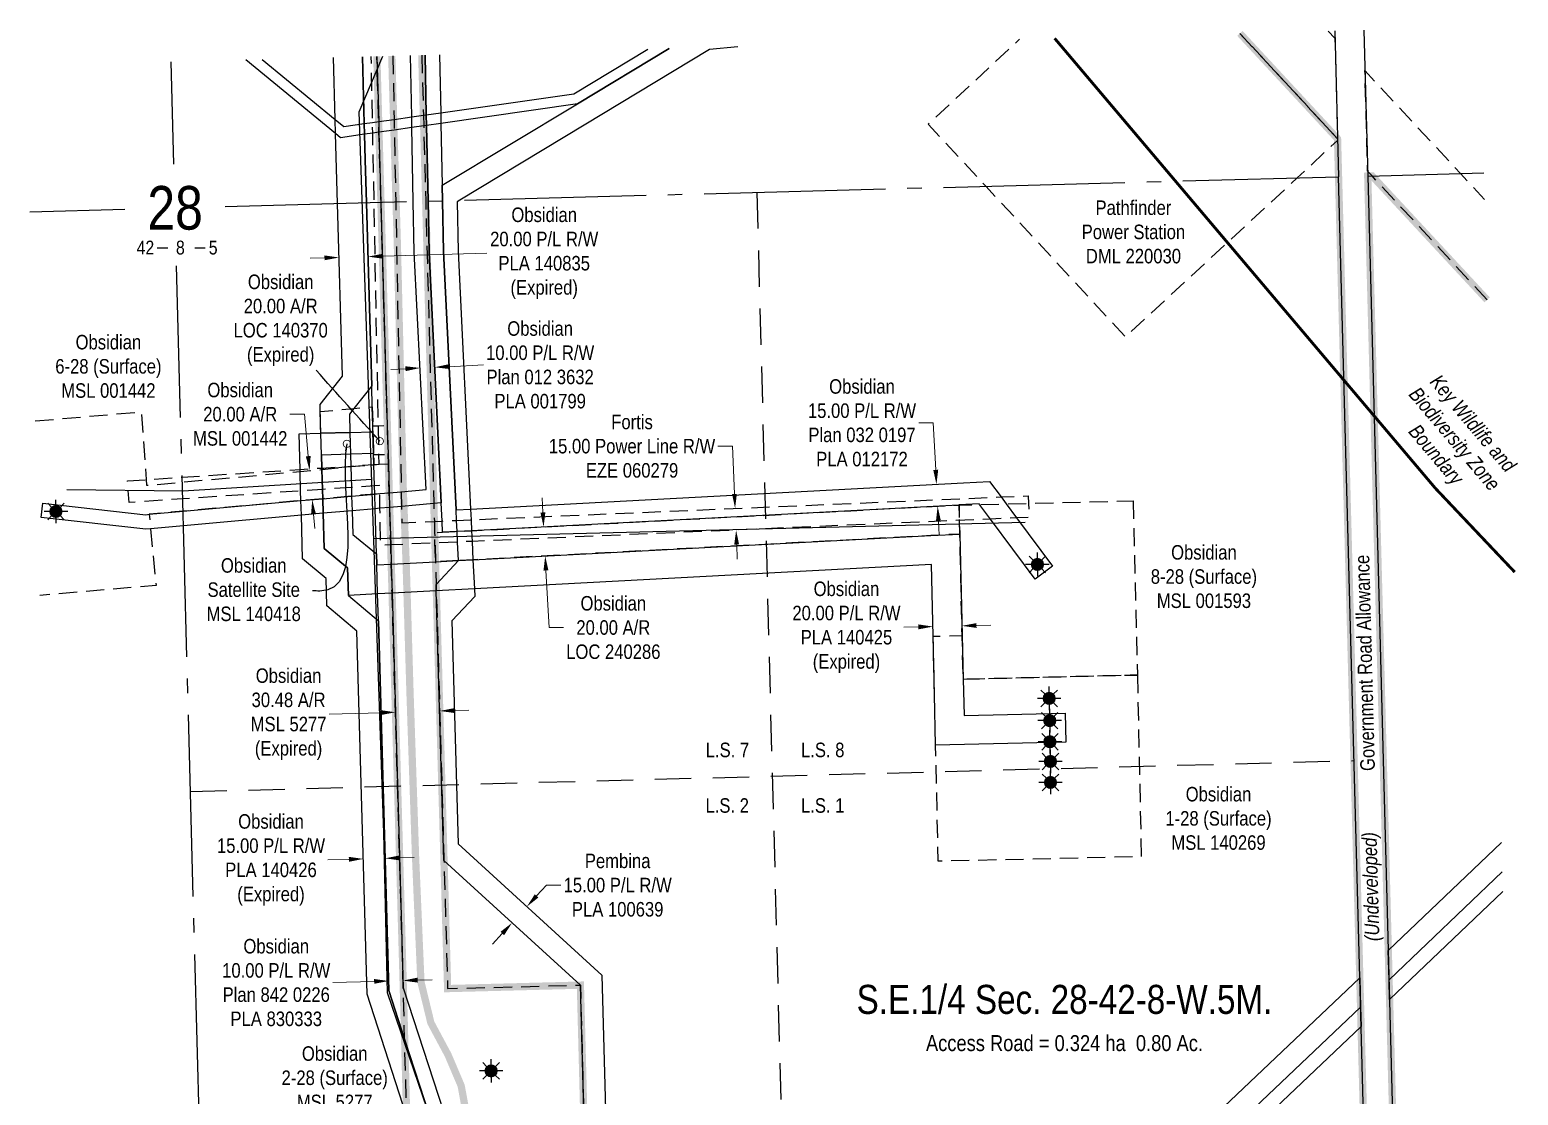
# Model space of a CAD drawing. Extents: x 628917 to 632031, y 5832159 to 5834819.
# Drawn here: x 628917 to 629943, y 5834085 to 5834819 of the extents above; entities that cross this region are included whole.
import ezdxf
from ezdxf.enums import TextEntityAlignment as Align

# ---------------------------------------------------------------- set-up
doc = ezdxf.new("R2010")
doc.units = 0
doc.header["$LTSCALE"] = 5
doc.header["$PDMODE"] = 34
doc.header["$PDSIZE"] = 0.03
for name, pattern in [('CENTERLINEX3', [5, 2.5, -1, 0.5, -1]), ('DASHDOT2', [12.7, 6.35, -3.175, 0, -3.175]), ('foc-ACCESSROAD', [3.75, 2.5, -1.25]), ('foc-FLOWLINE', [3.75, 2.5, -1.25]), ('foc-LSD', [8, 5, -3]), ('foc-QUARTERLINE', [33, 25, -3, 2, -3])]:
    doc.linetypes.add(name, pattern=pattern)
doc.layers.get('Defpoints').update_dxf_attribs({"color": 9})
for name, color, linetype in [('10', 1, 'Continuous'), ('9', 3, 'Continuous'), ('AS-POWER', 104, 'foc-POWER'), ('AS-ROADS', 254, 'Continuous'), ('AS-WILDLIFE', 131, 'DASHDOT2'), ('C-AR', 13, 'foc-ACCESSROAD'), ('C-RW', 13, 'Continuous'), ('C-SYMBOL', 7, 'Continuous'), ('C-WS', 13, 'foc-ACCESSROAD'), ('C-WS-S', 8, 'Continuous'), ('F-EZE', 190, 'foc-FLOWLINE'), ('F-RW', 190, 'Continuous'), ('F-WS', 190, 'foc-ACCESSROAD'), ('L-AREAREQUIRED', 7, 'Continuous'), ('L-QSEC', 8, 'foc-QUARTERLINE'), ('L-ROAD-T', 7, 'Continuous'), ('L-SEC', 7, 'Continuous'), ('L-SECLBL', 7, 'Continuous'), ('L-SECTION-LSD', 7, 'foc-LSD')]:
    doc.layers.add(name, color=color, linetype=linetype)
doc.layers.add('AS-TRAPPER BOUNDARY', color=7, linetype='CENTERLINEX3', true_color=0xb85c00, transparency=0.6)
for name, color, linetype, lineweight in [('C-AR-T', 13, 'Continuous', 9), ('C-RW-T', 13, 'Continuous', 9), ('C-WS-T', 13, 'Continuous', 9), ('F-EZE-T', 190, 'Continuous', 9), ('F-RW-T', 190, 'Continuous', 9), ('F-WS-T', 190, 'Continuous', 9), ('T-TEXT', 48, 'Continuous', 18)]:
    doc.layers.add(name, color=color, linetype=linetype, lineweight=lineweight)
doc.styles.add('100L', font='ARIALN.TTF', dxfattribs={"height": 11})
doc.styles.add('175L', font='ARIALN.TTF', dxfattribs={"height": 20})
doc.styles.add('240', font='ARIALN.TTF', dxfattribs={"height": 30})
doc.styles.add('80CG', font='ARIALN.TTF', dxfattribs={"height": 10})
doc.styles.add('80L', font='ARIALN.TTF', dxfattribs={"height": 10})
doc.styles.add('80LS', font='ARIALNI.TTF', dxfattribs={"height": 10})
doc.styles.add('foc-LtypeFont', font='ARIALN.TTF', dxfattribs={"height": 7.35})
doc.styles.add('SIMPLEX', font='ARIALN.TTF')
doc.linetypes.add('foc-POWER', pattern='A,6,-1,["P",foc-LtypeFont,S=0.2,R=0,X=-0.625,Y=-0.75],-1.24,4', length=12.24)
doc.dimstyles.new('Compass 5 000', dxfattribs={"dimscale": 5, "dimtxt": 9, "dimasz": 2, "dimexe": 0.2, "dimexo": 0.0625, "dimgap": 0.5, "dimtad": 0, "dimtih": 1, "dimtoh": 1, "dimzin": 0, "dimdsep": 46, "dimtxsty": '80CG', "dimcen": 0.1, "dimse1": 1, "dimse2": 1, "dimclrd": 256, "dimclrt": 256, "dimaunit": 1, "dimadec": 4, "dimazin": 0, "dimtfac": 0.06, "dimtofl": 0, "dimtmove": 0, "dimatfit": 1, "dimfxl": 0.2, "dimtolj": 1, "dimtzin": 0, "dimlwd": -1, "dimarcsym": 0})

# ---------------------------------------------------------------- blocks, each defined once
blk = doc.blocks.new('L-SECLBL')
at = {"layer": '9', "color": 7}
for p, q in [((-5.1, -27.8), (-12.3, -27.8)), ((20.7, -27.8), (13.5, -27.8))]:
    blk.add_line(p, q, dxfattribs=at)
at = {"layer": '10', "color": 2, "style": 'SIMPLEX'}
blk.add_attdef('SEC', text='', height=30, dxfattribs=at).set_placement((0, 0), align=Align.MIDDLE)
at = {"layer": '10', "color": 5, "style": '80L'}
blk.add_attdef('TWP', text='', height=9.5, dxfattribs=at).set_placement((-14.4, -27.4), align=Align.MIDDLE_RIGHT)
blk.add_attdef('RGE', text='', height=9.5, dxfattribs=at).set_placement((3.6, -27.4), align=Align.MIDDLE_CENTER)
blk.add_attdef('MER', text='', height=9.5, dxfattribs=at).set_placement((23.2, -27.4), align=Align.MIDDLE_LEFT)
blk = doc.blocks.new('*D54')
at = {"layer": 'Defpoints', "color": 0, "transparency": 16777216}
for p in [(629370.8, 5834487.8), (629403.2, 5834489.2), (629371.4, 5834472.9)]:
    blk.add_point(p, dxfattribs=at)
at = {"layer": 'F-EZE-T', "transparency": 16777216}
for p, q in [((629401.4, 5834532), (629391.4, 5834532)), ((629402.8, 5834499.2), (629401.4, 5834532)), ((629404.3, 5834464.3), (629404.7, 5834454.3))]:
    blk.add_line(p, q, dxfattribs=at)
for points in [[(629404.4, 5834499.2), (629401.1, 5834499.1), (629403.2, 5834489.2)], [(629405.9, 5834464.4), (629402.6, 5834464.2), (629403.9, 5834474.3)]]:
    blk.add_solid(points, dxfattribs=at)
at = {"layer": 'F-EZE-T', "transparency": 16777216, "insert": (629332.2, 5834532), "char_height": 10, "attachment_point": 5, "style": '80CG'}
blk.add_mtext('\\A1;Fortis\\P15.00 Power Line R/W\\PEZE 060279', dxfattribs=at)
blk = doc.blocks.new('*D55')
at = {"layer": 'C-AR-T', "transparency": 16777216}
for p, q in [((629270.8, 5834486.4), (629270.3, 5834496.4)), ((629272.9, 5834446.4), (629275, 5834407.1)), ((629275, 5834407.1), (629285, 5834407.1))]:
    blk.add_line(p, q, dxfattribs=at)
for points in [[(629272.5, 5834486.5), (629269.1, 5834486.3), (629271.3, 5834476.4)], [(629274.6, 5834446.5), (629271.2, 5834446.4), (629272.4, 5834456.4)]]:
    blk.add_solid(points, dxfattribs=at)
at = {"layer": 'Defpoints', "color": 0, "transparency": 16777216}
for p in [(629333.5, 5834479.7), (629272.4, 5834456.4), (629334.6, 5834459.7)]:
    blk.add_point(p, dxfattribs=at)
at = {"layer": 'C-AR-T', "transparency": 16777216, "insert": (629319.3, 5834407.1), "char_height": 10, "attachment_point": 5, "style": '80CG'}
blk.add_mtext('\\A1;Obsidian\\P20.00 A/R\\PLOC 240286', dxfattribs=at)
blk = doc.blocks.new('*D60')
at = {"layer": 'C-AR-T', "transparency": 16777216}
for p, q in [((629159.3, 5834348.5), (629123.6, 5834347.5)), ((629209.7, 5834350), (629219.7, 5834350.3))]:
    blk.add_line(p, q, dxfattribs=at)
for points in [[(629209.7, 5834351.6), (629209.8, 5834348.3), (629199.7, 5834349.7)], [(629159.2, 5834350.2), (629159.3, 5834346.9), (629169.2, 5834348.8)]]:
    blk.add_solid(points, dxfattribs=at)
at = {"layer": 'Defpoints', "color": 0, "transparency": 16777216}
for p in [(629169.2, 5834348.8), (629169.3, 5834347), (629199.8, 5834347.8)]:
    blk.add_point(p, dxfattribs=at)
at = {"layer": 'C-AR-T', "transparency": 16777216, "insert": (629095.6, 5834347.5), "char_height": 10, "attachment_point": 5, "style": '80CG'}
blk.add_mtext('\\A1;Obsidian\\P30.48 A/R\\PMSL 5277\\P(Expired)', dxfattribs=at)
blk = doc.blocks.new('*D61')
at = {"layer": 'C-AR-T', "transparency": 16777216}
for p, q in [((629106.5, 5834554), (629096.5, 5834554)), ((629109.2, 5834525.2), (629106.5, 5834554)), ((629112.8, 5834485.3), (629113.7, 5834475.3))]:
    blk.add_line(p, q, dxfattribs=at)
for points in [[(629110.8, 5834525.3), (629107.5, 5834525), (629110.1, 5834515.2)], [(629114.4, 5834485.4), (629111.1, 5834485.1), (629111.9, 5834495.3)]]:
    blk.add_solid(points, dxfattribs=at)
at = {"layer": 'Defpoints', "color": 0, "transparency": 16777216}
for p in [(629110.1, 5834515.2), (629074, 5834512), (629075.9, 5834492)]:
    blk.add_point(p, dxfattribs=at)
at = {"layer": 'C-AR-T', "transparency": 16777216, "insert": (629062.3, 5834554), "char_height": 10, "attachment_point": 5, "style": '80CG'}
blk.add_mtext('\\A1;Obsidian\\P20.00 A/R\\PMSL 001442', dxfattribs=at)
blk = doc.blocks.new('*D62')
at = {"layer": 'C-RW-T', "transparency": 16777216}
for p, q in [((629206.2, 5834586.8), (629229.8, 5834588)), ((629176.1, 5834585.4), (629166.1, 5834584.9))]:
    blk.add_line(p, q, dxfattribs=at)
for points in [[(629176, 5834587.1), (629176.2, 5834583.7), (629186.1, 5834585.9)], [(629206.1, 5834588.5), (629206.3, 5834585.2), (629196.2, 5834586.4)]]:
    blk.add_solid(points, dxfattribs=at)
at = {"layer": 'Defpoints', "color": 0, "transparency": 16777216}
for p in [(629183.4, 5834640.5), (629193.6, 5834641), (629196.2, 5834586.4)]:
    blk.add_point(p, dxfattribs=at)
at = {"layer": 'C-RW-T', "transparency": 16777216, "insert": (629268.9, 5834588), "char_height": 10, "attachment_point": 5, "style": '80CG'}
blk.add_mtext('\\A1;Obsidian\\P10.00 P/L R/W\\PPlan 012 3632\\PPLA 001799', dxfattribs=at)
blk = doc.blocks.new('*D63')
at = {"layer": 'C-RW-T', "transparency": 16777216}
for p, q in [((629539.7, 5834548.1), (629529.7, 5834548.1)), ((629541.4, 5834515.7), (629539.7, 5834548.1)), ((629543.3, 5834480.8), (629543.8, 5834470.8))]:
    blk.add_line(p, q, dxfattribs=at)
for points in [[(629543.1, 5834515.8), (629539.7, 5834515.6), (629541.9, 5834505.7)], [(629544.9, 5834480.9), (629541.6, 5834480.7), (629542.7, 5834490.8)]]:
    blk.add_solid(points, dxfattribs=at)
at = {"layer": 'Defpoints', "color": 0, "transparency": 16777216}
for p in [(629541.9, 5834505.7), (629508.5, 5834503.9), (629509.3, 5834489)]:
    blk.add_point(p, dxfattribs=at)
at = {"layer": 'C-RW-T', "transparency": 16777216, "insert": (629490.6, 5834548.1), "char_height": 10, "attachment_point": 5, "style": '80CG'}
blk.add_mtext('\\A1;Obsidian\\P15.00 P/L R/W\\PPlan 032 0197\\PPLA 012172', dxfattribs=at)
blk = doc.blocks.new('*D70')
at = {"layer": 'C-RW-T', "transparency": 16777216}
for p, q in [((629529.5, 5834407.6), (629519.5, 5834407.3)), ((629569.4, 5834408.6), (629579.4, 5834408.8))]:
    blk.add_line(p, q, dxfattribs=at)
for points in [[(629529.4, 5834409.3), (629529.5, 5834405.9), (629539.5, 5834407.8)], [(629569.4, 5834410.2), (629569.5, 5834406.9), (629559.4, 5834408.3)]]:
    blk.add_solid(points, dxfattribs=at)
at = {"layer": 'Defpoints', "color": 0, "transparency": 16777216}
for p in [(629559.1, 5834422.3), (629539.1, 5834421.8), (629539.5, 5834407.8)]:
    blk.add_point(p, dxfattribs=at)
at = {"layer": 'C-RW-T', "transparency": 16777216, "insert": (629479.9, 5834407.3), "char_height": 10, "attachment_point": 5, "style": '80CG'}
blk.add_mtext('\\A1;Obsidian\\P20.00 P/L R/W\\PPLA 140425\\P(Expired)', dxfattribs=at)
blk = doc.blocks.new('*D72')
at = {"layer": 'C-RW-T', "transparency": 16777216}
for p, q in [((629172.1, 5834248.5), (629182.1, 5834248.8)), ((629137.1, 5834247.5), (629122.6, 5834247.1))]:
    blk.add_line(p, q, dxfattribs=at)
for points in [[(629137.1, 5834249.2), (629137.2, 5834245.8), (629147.1, 5834247.8)], [(629172.1, 5834250.2), (629172.2, 5834246.8), (629162.1, 5834248.2)]]:
    blk.add_solid(points, dxfattribs=at)
at = {"layer": 'Defpoints', "color": 0, "transparency": 16777216}
for p in [(629147.1, 5834247.8), (629147.4, 5834235.8), (629162.5, 5834236.2)]:
    blk.add_point(p, dxfattribs=at)
at = {"layer": 'C-RW-T', "transparency": 16777216, "insert": (629083.5, 5834247.1), "char_height": 10, "attachment_point": 5, "style": '80CG'}
blk.add_mtext('\\A1;Obsidian\\P15.00 P/L R/W\\PPLA 140426\\P(Expired)', dxfattribs=at)
blk = doc.blocks.new('*D75')
at = {"layer": 'C-RW-T', "transparency": 16777216}
for p, q in [((629120.4, 5834661.7), (629110.4, 5834661.5)), ((629160.3, 5834662.9), (629232.1, 5834664.9))]:
    blk.add_line(p, q, dxfattribs=at)
for points in [[(629120.3, 5834663.4), (629120.4, 5834660.1), (629130.4, 5834662)], [(629160.3, 5834664.5), (629160.4, 5834661.2), (629150.3, 5834662.6)]]:
    blk.add_solid(points, dxfattribs=at)
at = {"layer": 'Defpoints', "color": 0, "transparency": 16777216}
for p in [(629129.9, 5834678.9), (629149.9, 5834679.5), (629150.3, 5834662.6)]:
    blk.add_point(p, dxfattribs=at)
at = {"layer": 'C-RW-T', "transparency": 16777216, "insert": (629271.7, 5834664.9), "char_height": 10, "attachment_point": 5, "style": '80CG'}
blk.add_mtext('\\A1;Obsidian\\P20.00 P/L R/W\\PPLA 140835\\P(Expired)', dxfattribs=at)
blk = doc.blocks.new('*D77')
at = {"layer": 'C-RW-T', "transparency": 16777216}
for p, q in [((629154.5, 5834163.4), (629126.2, 5834162.6)), ((629184.5, 5834164.3), (629194.5, 5834164.6))]:
    blk.add_line(p, q, dxfattribs=at)
for points in [[(629184.5, 5834166), (629184.6, 5834162.6), (629174.5, 5834164)], [(629154.5, 5834165.1), (629154.6, 5834161.8), (629164.5, 5834163.7)]]:
    blk.add_solid(points, dxfattribs=at)
at = {"layer": 'Defpoints', "color": 0, "transparency": 16777216}
for p in [(629164.4, 5834166.8), (629174.4, 5834167.1), (629164.5, 5834163.7)]:
    blk.add_point(p, dxfattribs=at)
at = {"layer": 'C-RW-T', "transparency": 16777216, "insert": (629087.1, 5834162.6), "char_height": 10, "attachment_point": 5, "style": '80CG'}
blk.add_mtext('\\A1;\\A1;Obsidian\\P10.00 P/L R/W\\PPlan 842 0226\\PPLA 830333', dxfattribs=at)
blk = doc.blocks.new('GAS')
h = blk.add_hatch(color=255)
h.dxf.hatch_style = 1
edge = h.paths.add_edge_path()
edge.add_arc((0, 0), 0.9, 0, 360)
for p, q in [((-0.81, 0), (-1.62, 0)), ((-0.57, 0.57), (-1.14, 1.14)), ((0, 0.81), (0, 1.62)), ((0.57, 0.57), (1.14, 1.14)), ((1.62, 0), (0.81, 0)), ((-0.57, -0.57), (-1.14, -1.14)), ((0, -0.81), (0, -1.62)), ((1.14, -1.14), (0.57, -0.57))]:
    blk.add_line(p, q)
blk.add_circle((0, 0), 0.8)
blk = doc.blocks.new('*D97')
at = {"layer": 'Defpoints', "color": 0, "transparency": 16777216}
for p in [(629259.7, 5834214.9), (629259.8, 5834214.8), (629249.7, 5834203.8)]:
    blk.add_point(p, dxfattribs=at)
at = {"layer": 'F-RW-T', "transparency": 16777216}
for p, q in [((629266.4, 5834222.3), (629273.2, 5834229.7)), ((629273.2, 5834229.7), (629283.2, 5834229.7)), ((629242.8, 5834196.4), (629236.1, 5834189.1))]:
    blk.add_line(p, q, dxfattribs=at)
for points in [[(629265.2, 5834223.4), (629267.7, 5834221.2), (629259.7, 5834214.9)], [(629241.6, 5834197.6), (629244.1, 5834195.3), (629249.6, 5834203.8)]]:
    blk.add_solid(points, dxfattribs=at)
at = {"layer": 'F-RW-T', "transparency": 16777216, "insert": (629322.3, 5834229.7), "char_height": 10, "attachment_point": 5, "style": '80CG'}
blk.add_mtext('\\A1;Pembina\\P15.00 P/L R/W\\PPLA 100639', dxfattribs=at)

msp = doc.modelspace()

# ---------------------------------------------------------------- linework, layer by layer
at = {"layer": 'AS-POWER', "flags": 128}
for points in [[(629006.966, 5832159.379), (629177.329, 5832337.343), (629242.08, 5832402.77), (629229.239, 5832466.103), (629256.61, 5832526.99), (629254.112, 5832628.206), (629237.58, 5833172.691), (629213.006, 5834000.672), (629212.296, 5834013.883), (629163.794, 5834155.467), (629161.199, 5834265.858), (629144.129, 5834762.238), (629160.563, 5834800.622)], [(628942.812, 5834502.29), (629022.901, 5834501.365), (629152.83, 5834509.217)], [(629154.234, 5834468.397), (629603.098, 5834479.677)]]:
    msp.add_lwpolyline(points, dxfattribs=at)
at = {"layer": 'AS-ROADS', "const_width": 5, "flags": 128}
msp.add_lwpolyline([(629249.516, 5833032.985), (629245.744, 5833155.303), (629242.755, 5833268.281), (629240.687, 5833376.073), (629237.815, 5833477.843), (629235.494, 5833573.81), (629233.414, 5833675.771), (629231.161, 5833776.153), (629229.897, 5833829.785), (629227.745, 5833910.216), (629225.778, 5833977.499), (629222.043, 5834050.321), (629214.517, 5834091.518), (629205.487, 5834112.763), (629193.633, 5834134.897), (629186.764, 5834163.16), (629183.056, 5834249.8), (629179.25, 5834362.438), (629176.564, 5834452.421), (629174.63, 5834500.864), (629173.465, 5834548.288), (629170.576, 5834669.389), (629167.796, 5834762.901), (629166.7, 5834800.786)], dxfattribs=at)
at = {"layer": 'AS-TRAPPER BOUNDARY', "color": 114, "true_color": 0x008f47, "const_width": 4.998, "flags": 128}
for points in [[(629750.951, 5834816.327), (629818.18, 5834743.824), (629818.211, 5834742.664), (629818.878, 5834717.536), (629833.518, 5834165.97), (629834.053, 5834145.79), (629834.41, 5834132.337), (629839.953, 5833923.513), (629840.753, 5833893.359), (629856.749, 5833290.656), (629376.298, 5833276.995), (629373.964, 5833348.066), (629312.254, 5833346.299), (629297.337, 5833345.872), (629287.326, 5833345.586), (629272.308, 5833345.155), (629270.336, 5833345.1), (629259.976, 5833344.803), (629252.02, 5833344.575), (629251.929, 5833354.545), (629251.648, 5833369.552), (629251.253, 5833384.547), (629246.516, 5833564.498), (629246.121, 5833579.502), (629238.279, 5833877.308), (629237.485, 5833907.462), (629235.71, 5833974.941), (629232.907, 5834034.619), (629299.869, 5834036.497), (629296.637, 5834160.857), (629205.175, 5834158.484), (629202.666, 5834246.66), (629197.379, 5834432.418), (629197.255, 5834436.78), (629196.81, 5834452.429), (629196.441, 5834465.38), (629196.24, 5834472.44), (629196.017, 5834480.278), (629195.721, 5834490.681), (629195.671, 5834492.547), (629190.071, 5834700.798), (629188.676, 5834752.64), (629188.478, 5834760.01), (629187.367, 5834801.335)], [(629156.39, 5834800.511), (629157.668, 5834755.609), (629157.878, 5834748.24), (629159.252, 5834699.98), (629163.628, 5834546.24), (629164.197, 5834526.254), (629164.375, 5834519.999), (629164.949, 5834499.83), (629165.234, 5834489.815), (629165.967, 5834464.071), (629166.344, 5834450.818), (629166.914, 5834430.808), (629174.652, 5834158.91), (629175.566, 5834123.731), (629176.936, 5834070.912), (629177.923, 5834033.077), (629212.802, 5834034.055), (629217.39, 5833906.928), (629218.19, 5833876.775), (629226.096, 5833578.971), (629226.494, 5833563.967), (629229.326, 5833457.275), (629229.857, 5833437.282), (629231.271, 5833384.031), (629231.669, 5833369.035), (629232.067, 5833354.031), (629233.13, 5833313.971), (629223.128, 5833313.625), (629157.868, 5833311.776), (629054.02, 5833309.023), (628954.086, 5833306.372)], [(629940.151, 5833916.158), (629860.322, 5833914.005), (629854.031, 5834151.03), (629853.673, 5834164.523), (629853.137, 5834184.708), (629838.981, 5834718.077), (629842.003, 5834718.158), (629921.194, 5834632.859)]]:
    msp.add_lwpolyline(points, dxfattribs=at)
at = {"layer": 'AS-WILDLIFE', "const_width": 2, "flags": 128}
msp.add_lwpolyline([(629940.268, 5834445.282), (629885.625, 5834503), (629623.322, 5834812.932)], dxfattribs=at)
at = {"layer": 'C-AR', "flags": 128}
for points in [[(629157.859, 5834526.084), (629154.203, 5834525.987), (629154.177, 5834526.898), (629153.75, 5834541.902), (629153.634, 5834545.972), (629157.473, 5834546.075), (629163.628, 5834546.24), (629164.196, 5834526.254), (629157.859, 5834526.084)], [(629212.644, 5834453.241), (629196.81, 5834452.43), (629196.441, 5834465.38), (629196.24, 5834472.44), (629201.691, 5834472.728), (629211.678, 5834473.256), (629221.671, 5834473.784), (629557.017, 5834491.52), (629557.445, 5834491.534), (629557.699, 5834480.902), (629557.924, 5834471.529), (629538.129, 5834470.483), (629222.633, 5834453.795), (629212.644, 5834453.241)]]:
    msp.add_lwpolyline(points, close=True, dxfattribs=at)
at = {"layer": 'C-RW'}
for points in [[(629199.58, 5834801.66), (629200.41, 5834761.714), (629200.563, 5834754.337), (629201.447, 5834711.705), (629201.668, 5834701.106), (629202.396, 5834666.086), (629210.959, 5834488.214), (629220.951, 5834488.742), (629560.543, 5834506.693), (629578.502, 5834507.662), (629586.394, 5834497.052), (629589.924, 5834492.308), (629597.146, 5834482.599), (629621.85, 5834449.387), (629609.824, 5834440.431), (629579.037, 5834481.819), (629571.561, 5834491.869), (629571.269, 5834492.262), (629557.445, 5834491.536), (629557.016, 5834491.518), (629221.671, 5834473.784), (629211.678, 5834473.256), (629201.691, 5834472.728), (629201.317, 5834480.506), (629200.717, 5834492.993), (629192.412, 5834665.735), (629191.668, 5834700.841), (629190.594, 5834752.913), (629190.441, 5834760.29), (629189.593, 5834801.395)], [(629189.593, 5834801.395), (629190.441, 5834760.29), (629190.594, 5834752.913), (629191.668, 5834700.841), (629192.412, 5834665.735), (629200.717, 5834492.993), (629195.671, 5834492.547), (629173.445, 5834490.581), (629165.234, 5834489.815), (629158.566, 5834489.266), (629155.235, 5834488.973), (629139.347, 5834487.567), (629119.378, 5834485.801), (629104.4, 5834484.476), (629056.149, 5834480.21), (629023.228, 5834477.205), (629000.542, 5834475.134), (628997.19, 5834474.828), (628925.172, 5834482.832), (628926.267, 5834492.78), (628997.293, 5834484.871), (628999.579, 5834485.167), (629022.964, 5834487.26), (629104.114, 5834494.525), (629119.091, 5834495.866), (629139.06, 5834497.653), (629154.959, 5834499.077), (629158.371, 5834499.382), (629164.949, 5834499.832), (629173.25, 5834500.669), (629190.274, 5834502.098), (629182.202, 5834665.759), (629181.53, 5834700.573), (629180.548, 5834751.478), (629180.406, 5834758.857), (629179.591, 5834801.128)], [(629146.444, 5834800.247), (629147.757, 5834754.194), (629147.953, 5834746.819), (629148.461, 5834729.193), (629149.292, 5834699.717), (629151.557, 5834619.41), (629152.849, 5834573.659), (629140.572, 5834557.978), (629137.467, 5834554.014), (629137.813, 5834541.462), (629117.813, 5834540.91), (629117.382, 5834555.902), (629117.282, 5834560.667), (629132.665, 5834580.312), (629129.309, 5834699.186), (629127.95, 5834747.333), (629127.676, 5834757.043), (629126.471, 5834799.715)], [(629202.613, 5834040.456), (629175.566, 5834123.731), (629164.7, 5834157.19), (629157.457, 5834411.677), (629156.895, 5834430.278), (629156.305, 5834450.287), (629156.092, 5834457.825), (629155.235, 5834488.973), (629154.959, 5834499.077), (629154.798, 5834504.65), (629154.391, 5834519.308), (629154.203, 5834525.987), (629154.177, 5834526.898), (629153.75, 5834541.902), (629153.634, 5834545.972), (629153.261, 5834559.114), (629152.849, 5834573.659), (629151.557, 5834619.41), (629149.292, 5834699.716), (629148.461, 5834729.193), (629147.953, 5834746.819), (629147.757, 5834754.194), (629146.444, 5834800.247)], [(629156.389, 5834800.511), (629157.668, 5834755.609), (629157.878, 5834748.24), (629159.252, 5834699.981), (629163.628, 5834546.24), (629164.196, 5834526.254), (629164.375, 5834519.999), (629164.949, 5834499.832), (629165.234, 5834489.815), (629165.967, 5834464.071), (629166.344, 5834450.818), (629166.913, 5834430.808), (629174.652, 5834158.91), (629212.564, 5834042.159), (629212.724, 5834036.707), (629216.832, 5833896.87), (629216.087, 5833896.85)], [(629176.936, 5834070.912), (629149.759, 5834154.606), (629142.644, 5834404.572), (629122.016, 5834422.119), (629121.494, 5834440.979), (629105.255, 5834454.425), (629104.4, 5834484.476), (629104.114, 5834494.525), (629103.923, 5834501.232), (629103.542, 5834514.635), (629103.502, 5834516.028), (629102.806, 5834540.495), (629117.813, 5834540.909), (629137.813, 5834541.461), (629153.75, 5834541.902), (629154.177, 5834526.898), (629138.241, 5834526.459), (629118.236, 5834525.906), (629118.489, 5834517.014), (629118.518, 5834515.966), (629118.909, 5834502.238), (629119.091, 5834495.866), (629119.378, 5834485.801), (629120.065, 5834461.649), (629136.31, 5834448.198), (629136.834, 5834429.219), (629157.457, 5834411.677), (629164.7, 5834157.19), (629175.566, 5834123.731), (629202.613, 5834040.456)], [(629931.613, 5834238.941), (629853.673, 5834164.523), (629853.137, 5834184.708), (629931.079, 5834259.144)], [(629931.97, 5834225.448), (629854.031, 5834151.03), (629853.673, 5834164.523), (629931.613, 5834238.941)], [(629570.367, 5833916.322), (629833.518, 5834165.97), (629834.053, 5834145.79), (629592.804, 5833916.92)]]:
    msp.add_lwpolyline(points, dxfattribs=at)
msp.add_lwpolyline([(629297.337, 5833345.872), (629287.327, 5833345.586), (629286.254, 5833385.453), (629281.258, 5833385.323), (629271.992, 5833385.084), (629266.705, 5833565.034), (629266.264, 5833580.036), (629265.491, 5833606.367), (629513.147, 5833841.357), (629560.078, 5833885.872), (629592.804, 5833916.919), (629834.053, 5834145.79), (629834.41, 5834132.337), (629607.764, 5833917.318), (629575.036, 5833886.271), (629520.034, 5833834.099), (629275.552, 5833602.119), (629276.126, 5833580.297), (629276.521, 5833565.294), (629280.995, 5833395.327), (629295.997, 5833395.713), (629297.297, 5833347.459), (629297.337, 5833345.872)], close=True, dxfattribs=at)
at = {"layer": 'C-WS', "flags": 128}
for points in [[(629187.367, 5834801.335), (629188.478, 5834760.01), (629188.676, 5834752.64), (629190.071, 5834700.799), (629195.671, 5834492.547), (629195.721, 5834490.681), (629196.017, 5834480.278), (629196.24, 5834472.44), (629196.441, 5834465.38), (629196.81, 5834452.429), (629197.255, 5834436.78), (629197.379, 5834432.418), (629202.666, 5834246.66), (629205.175, 5834158.484), (629296.637, 5834160.857), (629299.869, 5834036.497), (629235.467, 5834034.691), (629177.923, 5834033.077), (629176.935, 5834070.911), (629175.566, 5834123.731), (629174.652, 5834158.91), (629166.913, 5834430.808), (629166.344, 5834450.818), (629165.967, 5834464.071), (629165.234, 5834489.815), (629164.949, 5834499.832), (629164.375, 5834519.999), (629164.196, 5834526.254), (629163.628, 5834546.24), (629159.252, 5834699.981), (629157.878, 5834748.24), (629157.668, 5834755.609), (629156.389, 5834800.511)], [(628921.138, 5834549.452), (628994.071, 5834555.681), (628997.482, 5834509.019), (628997.77, 5834505.084), (629022.435, 5834507.292), (629103.541, 5834514.635), (629118.517, 5834515.966), (629138.475, 5834518.136), (629154.391, 5834519.308), (629157.983, 5834519.64), (629164.375, 5834519.999), (629164.949, 5834499.832), (629158.371, 5834499.382), (629154.959, 5834499.077), (629139.06, 5834497.653), (629119.091, 5834495.866), (629104.114, 5834494.525), (629022.964, 5834487.26), (628999.579, 5834485.167), (629000.542, 5834475.134), (629004.283, 5834436.116), (628924.323, 5834429.287)]]:
    msp.add_lwpolyline(points, dxfattribs=at)
for points in [[(629138.475, 5834518.136), (629118.517, 5834515.966), (629118.489, 5834517.014), (629118.236, 5834525.906), (629117.813, 5834540.91), (629117.382, 5834555.902), (629140.572, 5834557.978), (629153.261, 5834559.114), (629153.634, 5834545.972), (629153.75, 5834541.902), (629154.177, 5834526.898), (629154.203, 5834525.987), (629154.391, 5834519.308), (629138.475, 5834518.136)], [(629677.412, 5834494.402), (629680.281, 5834374.436), (629560.316, 5834371.568), (629559.599, 5834401.548), (629557.924, 5834471.529), (629557.699, 5834480.902), (629557.445, 5834491.536), (629571.561, 5834491.869), (629589.924, 5834492.308), (629605.258, 5834492.675), (629677.412, 5834494.402)], [(629680.281, 5834374.436), (629683.012, 5834249.294), (629543.092, 5834246.196), (629541.322, 5834326.165), (629540.553, 5834360.91), (629539.628, 5834401.107), (629559.599, 5834401.548), (629560.316, 5834371.568), (629680.281, 5834374.436)]]:
    msp.add_lwpolyline(points, close=True, dxfattribs=at)
at = {"layer": 'F-EZE', "flags": 128}
for points in [[(629811.747, 5834817.944), (629816.344, 5834812.988), (629818.18, 5834743.824), (629750.951, 5834816.327)], [(629816.209, 5834818.063), (629816.344, 5834812.988), (629811.747, 5834817.944)], [(629167.464, 5834800.806), (629168.306, 5834757.128), (629168.448, 5834749.75), (629169.402, 5834700.25), (629173.25, 5834500.669), (629173.445, 5834490.581), (629173.662, 5834479.319), (629196.017, 5834480.278), (629201.317, 5834480.506), (629211.309, 5834480.934), (629221.306, 5834481.364), (629586.394, 5834497.052), (629605.035, 5834497.854), (629605.258, 5834492.675), (629605.676, 5834482.965), (629597.146, 5834482.599), (629579.037, 5834481.819), (629222.023, 5834466.478), (629212.025, 5834466.049), (629197.337, 5834465.418), (629196.441, 5834465.38), (629165.967, 5834464.071), (629159.058, 5834463.775), (629158.566, 5834489.266), (629158.371, 5834499.382), (629158.265, 5834504.883), (629154.798, 5834504.65), (629138.891, 5834503.58), (629118.909, 5834502.238), (629103.923, 5834501.232), (629022.739, 5834495.78), (628985.721, 5834493.294), (628984.722, 5834508.163), (628997.482, 5834509.019), (629022.346, 5834510.69), (629103.502, 5834516.028), (629118.489, 5834517.014), (629138.475, 5834518.136), (629154.391, 5834519.308), (629157.983, 5834519.64), (629157.859, 5834526.084), (629157.473, 5834546.075), (629154.505, 5834699.855), (629153.584, 5834747.627), (629153.442, 5834755.006), (629152.567, 5834800.41)], [(629921.194, 5834632.854), (629842.004, 5834718.157), (629838.889, 5834721.513), (629837.054, 5834790.675), (629902.86, 5834719.792), (629919.365, 5834702.012)]]:
    msp.add_lwpolyline(points, dxfattribs=at)
at = {"layer": 'F-RW'}
for points in [[(629357.835, 5834805.87), (629294.545, 5834767.761), (629200.563, 5834754.337), (629190.594, 5834752.913), (629188.676, 5834752.639), (629180.548, 5834751.478), (629168.448, 5834749.75), (629157.878, 5834748.241), (629153.584, 5834747.627), (629147.953, 5834746.82), (629131.437, 5834744.464), (629127.95, 5834747.333), (629066.234, 5834798.113)], [(629077.401, 5834798.41), (629127.676, 5834757.044), (629133.597, 5834752.171), (629147.757, 5834754.194), (629153.442, 5834755.006), (629157.668, 5834755.609), (629168.306, 5834757.128), (629180.406, 5834758.856), (629188.478, 5834760.009), (629190.441, 5834760.289), (629200.41, 5834761.713), (629292.04, 5834774.802), (629342.981, 5834805.475)], [(629299.8, 5834038.978), (629296.637, 5834160.857), (629202.666, 5834246.66), (629197.379, 5834432.418), (629197.255, 5834436.78), (629212.644, 5834453.228), (629212.025, 5834466.049), (629211.678, 5834473.256), (629211.309, 5834480.934), (629210.959, 5834488.214), (629202.396, 5834666.086), (629201.668, 5834701.106), (629201.447, 5834711.705), (629294.545, 5834767.761), (629357.835, 5834805.87)]]:
    msp.add_lwpolyline(points, dxfattribs=at)
at = {"layer": 'F-WS', "flags": 128}
msp.add_lwpolyline([(629750.951, 5834816.327), (629818.18, 5834743.824), (629818.211, 5834742.664), (629790.276, 5834716.773), (629672.137, 5834607.276), (629575.898, 5834711.058), (629536.196, 5834753.882), (629599.213, 5834812.291)], dxfattribs=at)
at = {"layer": 'L-QSEC'}
for p, q in [((629016.664, 5834726.199), (629014.805, 5834796.745)), ((629838.981, 5834718.077), (629918.883, 5834720.228)), ((629051.939, 5834697.135), (629818.878, 5834717.536)), ((628917.328, 5834693.555), (628982.705, 5834695.294)), ((629038.652, 5833892.127), (629018.508, 5834656.248))]:
    msp.add_line(p, q, dxfattribs=at)
at = {"layer": 'L-SEC'}
for p, q in [((629816.209, 5834818.063), (629818.878, 5834717.536)), ((629836.315, 5834818.598), (629838.984, 5834718.069)), ((629840.22, 5833913.465), (629818.878, 5834717.536)), ((629838.98, 5834718.077), (629860.322, 5833914.004))]:
    msp.add_line(p, q, dxfattribs=at)
at = {"layer": 'L-SECTION-LSD'}
for p, q in [((629418.165, 5834706.877), (629439.435, 5833902.796)), ((629028.053, 5834294.167), (629829.549, 5834315.494))]:
    msp.add_line(p, q, dxfattribs=at)

# ---------------------------------------------------------------- block references
at = {"layer": 'C-WS-S', "xscale": 4.998301600000004, "yscale": 4.998301600000004, "zscale": 4.998301600000004}
for p in [(628935.382, 5834487.078), (629611.405, 5834450.613), (629619.538, 5834358.322), (629619.893, 5834343.04), (629620.071, 5834328.468), (629620.402, 5834314.896), (629620.448, 5834300.454), (629235.139, 5834101.798)]:
    msp.add_blockref('GAS', p, dxfattribs=at)
at = {"layer": 'L-SECLBL', "color": 6, "xscale": 0.99966032, "yscale": 0.99966032, "zscale": 0.99966032}
msp.add_blockref('L-SECLBL', (629017.455, 5834696.218), dxfattribs=at).add_auto_attribs({'SEC': '28', 'TWP': '42', 'RGE': '8', 'MER': '5'})

# ---------------------------------------------------------------- texts
at = {"layer": 'AS-WILDLIFE', "insert": (629897.741, 5834536.119), "char_height": 10, "attachment_point": 5, "rotation": 310.24206, "style": '240'}
msp.add_mtext_dynamic_manual_height_columns('{\\fArial Narrow|b0|i1|c0|p34;Key Wildlife and\\PBiodiversity Zone\\PBoundary}', width=87.68527, gutter_width=45, heights=[0], dxfattribs=at)
at = {"layer": 'C-AR-T', "insert": (629090.158, 5834618.728), "char_height": 9.9966, "attachment_point": 5, "style": '80CG'}
msp.add_mtext('\\A1;Obsidian\\P20.00 A/R\\PLOC 140370\\P(Expired)', dxfattribs=at)
at = {"layer": 'C-SYMBOL', "color": 3, "style": '175L'}
msp.add_text('S.E.1/4 Sec. 28-42-8-W.5M.', height=19.99321, dxfattribs=at).set_placement((629630.09, 5834135.052), align=Align.BOTTOM_CENTER)
at = {"layer": 'C-WS-T', "char_height": 9.9966, "attachment_point": 5, "style": '80CG'}
for s, insert in [('\\A1;Obsidian\\P6-28 (Surface)\\PMSL 001442', (628971.492, 5834586.963)), ('\\A1;Obsidian\\P8-28 (Surface)\\PMSL 001593', (629726.139, 5834442.196)), ('\\A1;Obsidian\\PSatellite Site\\PMSL 140418', (629071.613, 5834433.176)), ('\\A1;Obsidian\\P1-28 (Surface)\\PMSL 140269', (629736.187, 5834275.645)), ('\\A1;Obsidian\\P2-28 (Surface)\\PMSL 5277\\P(Expired)', (629127.375, 5834087.246))]:
    msp.add_mtext(s, dxfattribs=dict(at, insert=insert))
at = {"layer": 'F-WS-T', "insert": (629677.578, 5834679.551), "char_height": 9.9966, "attachment_point": 5, "style": '80CG'}
msp.add_mtext('\\A1;Pathfinder\\PPower Station\\PDML 220030', dxfattribs=at)
at = {"layer": 'L-AREAREQUIRED', "color": 5, "style": '100L'}
msp.add_text('Access Road = 0.324 ha  0.80 Ac.', height=10.99626, dxfattribs=at).set_placement((629630.09, 5834112.14), align=Align.BOTTOM_CENTER)
at = {"layer": 'L-ROAD-T', "style": '80L'}
msp.add_text('Government Road Allowance', height=9.9966, rotation=91.520975, dxfattribs=at).set_placement((629836.971, 5834382.763), align=Align.MIDDLE_CENTER)
at = {"layer": 'T-TEXT', "style": '80LS'}
msp.add_text('(Undeveloped)', height=9.9966, rotation=91.520975, dxfattribs=at).set_placement((629841.062, 5834228.682), align=Align.MIDDLE_CENTER)

# ---------------------------------------------------------------- dimensions: what is measured, and where the dimension line sits
at = {"layer": 'C-AR-T'}
for base, p1, p2, angle, text, picture, middle in [((629110.056, 5834515.224), (629075.857, 5834491.995), (629074.05, 5834511.965), 95.172766, 'Obsidian\\P20.00 A/R\\PMSL 001442', '*D61', (629062.297, 5834553.954)), ((629272.378, 5834456.425), (629333.52, 5834479.699), (629334.577, 5834459.716), 273.027875, 'Obsidian\\P20.00 A/R\\PLOC 240286', '*D55', (629319.289, 5834407.081)), ((629169.247, 5834348.82), (629199.786, 5834347.836), (629169.3, 5834346.968), 181.630309, 'Obsidian\\P30.48 A/R\\PMSL 5277\\P(Expired)', '*D60', (629095.641, 5834347.519))]:
    dim = msp.add_linear_dim(base=base, p1=p1, p2=p2, angle=angle, text=text, dimstyle='Compass 5 000', dxfattribs=at)
    dim.commit()
    dim.dimension.update_dxf_attribs({"geometry": picture, "text_midpoint": middle, "dimtype": 161})
at = {"layer": 'C-RW-T'}
for base, p1, p2, angle, text, picture, middle in [((629150.339, 5834662.588), (629129.881, 5834678.944), (629149.862, 5834679.508), 1.615203, 'Obsidian\\P20.00 P/L R/W\\PPLA 140835\\P(Expired)', '*D75', (629271.684, 5834664.895)), ((629196.228, 5834586.367), (629183.448, 5834640.501), (629193.601, 5834640.989), 2.752797, 'Obsidian\\P10.00 P/L R/W\\PPlan 012 3632\\PPLA 001799', '*D62', (629268.857, 5834587.979)), ((629541.937, 5834505.71), (629509.308, 5834488.995), (629508.518, 5834503.943), 93.02589, 'Obsidian\\P15.00 P/L R/W\\PPlan 032 0197\\PPLA 012172', '*D63', (629490.609, 5834548.123)), ((629539.452, 5834407.831), (629559.103, 5834422.256), (629539.111, 5834421.767), 181.400978, 'Obsidian\\P20.00 P/L R/W\\PPLA 140425\\P(Expired)', '*D70', (629479.918, 5834407.342)), ((629147.107, 5834247.79), (629162.451, 5834236.213), (629147.448, 5834235.786), 181.630282, 'Obsidian\\P15.00 P/L R/W\\PPLA 140426\\P(Expired)', '*D72', (629083.524, 5834247.093)), ((629164.514, 5834163.725), (629174.421, 5834167.057), (629164.427, 5834166.773), 181.630222, '\\A1;Obsidian\\P10.00 P/L R/W\\PPlan 842 0226\\PPLA 830333', '*D77', (629087.125, 5834162.635))]:
    dim = msp.add_linear_dim(base=base, p1=p1, p2=p2, angle=angle, text=text, dimstyle='Compass 5 000', dxfattribs=at)
    dim.commit()
    dim.dimension.update_dxf_attribs({"geometry": picture, "text_midpoint": middle, "dimtype": 161})
at = {"layer": 'F-EZE-T', "color": 3}
dim = msp.add_linear_dim(base=(629403.211, 5834489.18), p1=(629371.431, 5834472.898), p2=(629370.791, 5834487.787), angle=92.460578, text='Fortis\\P15.00 Power Line R/W\\PEZE 060279', dimstyle='Compass 5 000', dxfattribs=at)
dim.commit()
dim.dimension.update_dxf_attribs({"geometry": '*D54', "text_midpoint": (629332.229, 5834532.027), "dimtype": 161})
at = {"layer": 'F-RW-T'}
dim = msp.add_aligned_dim(p1=(629249.651, 5834203.758), p2=(629259.772, 5834214.842), distance=0.099, text='Pembina\\P15.00 P/L R/W\\PPLA 100639', dimstyle='Compass 5 000', dxfattribs=at)
dim.commit()
dim.dimension.update_dxf_attribs({"geometry": '*D97', "text_midpoint": (629322.27, 5834229.679)})

# ---------------------------------------------------------------- leaders
at = {"layer": 'C-AR-T', "path_type": 1}
for points, override in [([(629158.506, 5834535.534), (629114.505, 5834584.431)], {"dimasz": 1, "dimgap": 0.5, "dimtad": 0, "dimldrblk": 'DotBlank'}), ([(629135.771, 5834533.7), (629117.057, 5834432.264), (629112.043, 5834432.516)], {"dimasz": 1, "dimldrblk": 'DotBlank'})]:
    msp.add_leader(points, dimstyle='Compass 5 000', override=override, dxfattribs=at)

# ---------------------------------------------------------------- next in the draw order: texts
at = {"layer": 'L-SECTION-LSD', "char_height": 9.9966, "attachment_point": 1, "style": '100L', "bg_fill": 3, "box_fill_scale": 1.5, "bg_fill_color": 256, "bg_fill_transparency": 0}
for s, width, insert in [('\\pi2.3158;L.S. 7', 30.88047, (629380.652, 5834327.859)), ('L.S. 8', 30.40114, (629448.588, 5834327.859)), ('\\pi2.1501;L.S. 2', 30.65342, (629380.652, 5834289.588)), ('L.S. 1', 29.99119, (629448.588, 5834289.588))]:
    msp.add_mtext_dynamic_manual_height_columns(s, width=width, gutter_width=55, heights=[0], dxfattribs=dict(at, insert=insert))

# ---------------------------------------------------------------- next in the draw order: linework, layer by layer
at = {"layer": 'C-RW'}
msp.add_lwpolyline([(629156.092, 5834457.825), (629156.305, 5834450.287), (629166.344, 5834450.818), (629196.81, 5834452.429), (629212.644, 5834453.228), (629222.634, 5834453.794), (629538.129, 5834470.483), (629557.924, 5834471.529), (629559.599, 5834401.548), (629560.316, 5834371.568), (629560.914, 5834346.597), (629630.665, 5834348.141), (629631.106, 5834328.153), (629541.322, 5834326.165), (629540.553, 5834360.91), (629539.616, 5834401.107), (629538.41, 5834450.457), (629223.596, 5834433.804), (629197.379, 5834432.418), (629166.913, 5834430.808), (629156.895, 5834430.278), (629136.834, 5834429.218), (629136.309, 5834448.198), (629120.065, 5834461.648), (629119.378, 5834485.801), (629119.091, 5834495.866), (629118.909, 5834502.238), (629118.517, 5834515.966), (629118.489, 5834517.014), (629118.236, 5834525.906), (629117.813, 5834540.91), (629137.813, 5834541.462), (629138.241, 5834526.458), (629138.475, 5834518.136), (629138.891, 5834503.58), (629139.06, 5834497.653), (629139.347, 5834487.567), (629139.811, 5834471.281), (629156.092, 5834457.825)], close=True, dxfattribs=at)
at = {"layer": 'F-RW'}
msp.add_lwpolyline([(629405.169, 5834807.129), (629385.463, 5834805.288), (629299.162, 5834753.123), (629213.465, 5834701.42), (629211.692, 5834700.354), (629212.397, 5834666.43), (629220.951, 5834488.742), (629221.306, 5834481.364), (629221.671, 5834473.784), (629222.023, 5834466.478), (629222.634, 5834453.794), (629223.596, 5834433.804), (629223.851, 5834428.508), (629207.979, 5834411.738), (629212.349, 5834258.142), (629311.476, 5834167.633), (629314.971, 5834032.919)], dxfattribs=at)

doc.saveas('drawing.dxf')
